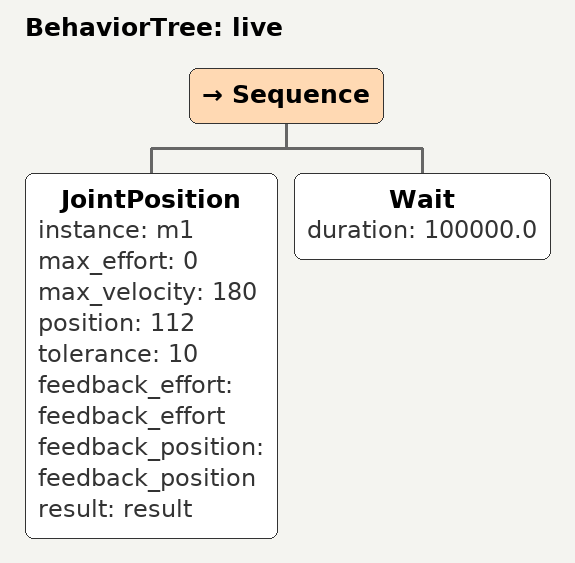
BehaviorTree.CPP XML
<?xml version="1.0" encoding="UTF-8"?>
<root BTCPP_format="4">
  <BehaviorTree ID="live">
    <Sequence>
      <JointPosition instance="m1"
                     max_effort="0"
                     max_velocity="180"
                     position="112"
                     tolerance="10"
                     feedback_effort="feedback_effort"
                     feedback_position="feedback_position"
                     result="result"/>
      <Wait duration="100000.0"/>
    </Sequence>
  </BehaviorTree>

</root>
